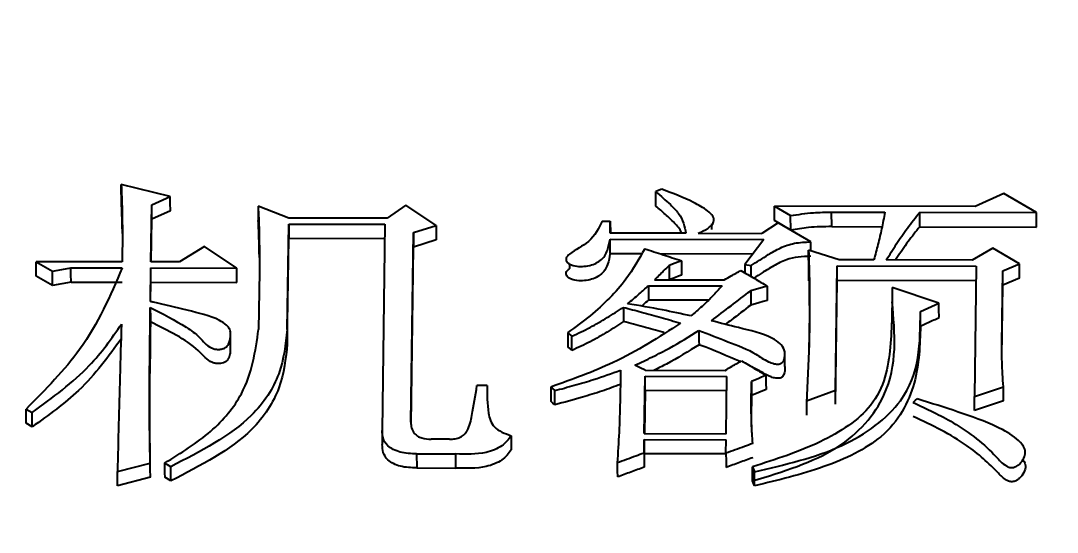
# Model space of a CAD drawing. Header units: millimetres. Extents: x 2454 to 4226, y 715 to 1968.
# Drawn here: x 2849.859 to 2854.786, y 1810.348 to 1812.782 of the extents above; entities that cross this region are included whole.
import ezdxf

# ---------------------------------------------------------------- set-up
doc = ezdxf.new("R2010")
doc.units = ezdxf.units.MM
doc.layers.add('标注', color=3, linetype='Continuous', lineweight=13)
doc.styles.add('SLDTEXTSTYLE1', font='txt.shx', dxfattribs={"width": 0.7, "bigfont": 'gbcbig.shx'})
doc.dimstyles.new('SLDDIMSTYLE12$0', dxfattribs={"dimtxt": 12, "dimasz": 10, "dimexe": 0, "dimexo": 0.0625, "dimgap": 0.875, "dimtad": 1, "dimdec": 1, "dimlfac": 1.8, "dimrnd": 1e-09, "dimzin": 12, "dimdsep": 46, "dimtxsty": 'SLDTEXTSTYLE1', "dimcen": 0.09, "dimdle": 8.16, "dimclrd": 3, "dimclre": 3, "dimadec": 0, "dimazin": 3, "dimtfac": 1, "dimtdec": 1, "dimtofl": 0, "dimtmove": 0, "dimatfit": 3, "dimfxl": 0, "dimfrac": 2, "dimtolj": 1, "dimlwd": 5, "dimlwe": 5, "dimarcsym": 0})

# ---------------------------------------------------------------- blocks, each defined once
blk = doc.blocks.new('*D56')
at = {"layer": 'Defpoints', "color": 0, "transparency": 16777216}
for p in [(3032.6389, 1924.4347), (3032.6389, 1854.7901), (2793.4312, 1778.8955)]:
    blk.add_point(p, dxfattribs=at)
at = {"layer": '标注', "color": 3, "linetype": 'Continuous', "lineweight": 5, "transparency": 16777216}
for p, q in [((3032.6389, 1924.3722), (3032.6389, 1854.7901)), ((2803.4312, 1854.7901), (3022.6389, 1854.7901))]:
    blk.add_line(p, q, dxfattribs=at)
at = {"layer": '标注', "color": 3, "lineweight": 5, "transparency": 16777216}
blk.add_line((2793.4312, 1778.958), (2793.4312, 1854.7901), dxfattribs=at)
at = {"layer": '标注', "color": 3, "transparency": 16777216}
for points in [[(2803.4312, 1856.4568), (2803.4312, 1853.1234), (2793.4312, 1854.7901)], [(3022.6389, 1856.4568), (3022.6389, 1853.1234), (3032.6389, 1854.7901)]]:
    blk.add_solid(points, dxfattribs=at)
at = {"layer": '标注', "color": 0, "transparency": 16777216, "insert": (2913.035, 1869.3794), "char_height": 12, "attachment_point": 5, "style": 'SLDTEXTSTYLE1'}
blk.add_mtext('\\A1;{\\H2.28571x;290}', dxfattribs=at)

msp = doc.modelspace()

# ---------------------------------------------------------------- linework, layer by layer
at = {"color": 7, "linetype": 'Continuous', "lineweight": 25}
for p, q in [((2850.57, 1811.9462), (2850.3372, 1812.0031)), ((2852.907, 1811.9806), (2852.8777, 1811.9694)), ((2852.8781, 1811.9005), (2852.8777, 1811.9694)), ((2850.4819, 1811.9069), (2850.57, 1811.9462)), ((2854.5325, 1811.9601), (2854.3954, 1811.8984)), ((2854.687, 1811.8695), (2854.5325, 1811.9601)), ((2850.4781, 1811.6347), (2850.4819, 1811.9069)), ((2850.5705, 1811.8774), (2850.4823, 1811.8381)), ((2851.1333, 1811.8433), (2850.988, 1811.9001)), ((2850.988, 1811.9001), (2850.9884, 1811.8314)), ((2851.689, 1811.9042), (2851.6005, 1811.8422)), ((2851.8337, 1811.8078), (2851.689, 1811.9042)), ((2853.4413, 1811.9004), (2853.5186, 1811.855)), ((2854.3954, 1811.8984), (2853.4413, 1811.9004)), ((2853.4418, 1811.8317), (2853.4413, 1811.9004)), ((2853.7135, 1811.8716), (2853.9666, 1811.871)), ((2853.714, 1811.8029), (2853.7135, 1811.8716)), ((2854.1321, 1811.8707), (2854.687, 1811.8695)), ((2850.4795, 1811.6347), (2850.4823, 1811.8381)), ((2851.6005, 1811.8422), (2851.1333, 1811.8433)), ((2852.6226, 1811.8287), (2852.6615, 1811.8286)), ((2852.6607, 1811.772), (2852.6615, 1811.8286)), ((2852.6615, 1811.8286), (2852.6619, 1811.772)), ((2853.1442, 1811.8569), (2853.1442, 1811.8584)), ((2853.4597, 1811.8212), (2853.3811, 1811.7704)), ((2853.519, 1811.7863), (2853.4418, 1811.8317)), ((2853.6142, 1811.7302), (2853.4597, 1811.8212)), ((2853.519, 1811.7863), (2853.5186, 1811.855)), ((2850.3419, 1811.7925), (2850.3424, 1811.7458)), ((2851.126, 1811.3132), (2851.1329, 1811.815)), ((2851.1329, 1811.815), (2851.5904, 1811.814)), ((2851.5904, 1811.814), (2851.5771, 1810.8325)), ((2851.7139, 1810.8729), (2851.7262, 1811.774)), ((2851.7262, 1811.774), (2851.8337, 1811.8078)), ((2853.0209, 1811.7712), (2852.6607, 1811.772)), ((2853.0793, 1811.7711), (2853.3811, 1811.7704)), ((2853.1446, 1811.7897), (2853.1445, 1811.8166)), ((2853.714, 1811.8029), (2853.953, 1811.8023)), ((2854.1326, 1811.802), (2854.6875, 1811.8007)), ((2851.1264, 1811.2452), (2851.1333, 1811.7463)), ((2851.5908, 1811.7453), (2851.1333, 1811.7463)), ((2851.8341, 1811.7391), (2851.7266, 1811.7054)), ((2852.6603, 1811.7436), (2853.3905, 1811.742)), ((2852.6608, 1811.6751), (2852.6603, 1811.7436)), ((2853.3905, 1811.742), (2853.3012, 1811.6229)), ((2853.6145, 1811.6871), (2853.6142, 1811.7302)), ((2850.7322, 1811.7081), (2850.6144, 1811.6344)), ((2850.8866, 1811.6053), (2850.7322, 1811.7081)), ((2850.9926, 1811.7137), (2850.9937, 1811.6785)), ((2851.7152, 1810.8623), (2851.7266, 1811.7054)), ((2852.6608, 1811.6751), (2852.811, 1811.6747)), ((2852.8962, 1811.6746), (2853.3392, 1811.6736)), ((2853.7493, 1811.6447), (2853.6039, 1811.6905)), ((2854.4802, 1811.6999), (2854.3821, 1811.6433)), ((2854.6058, 1811.6257), (2854.4802, 1811.6999)), ((2849.933, 1811.6359), (2850.0102, 1811.5902)), ((2850.3418, 1811.635), (2849.933, 1811.6359)), ((2849.9334, 1811.5675), (2849.933, 1811.6359)), ((2850.6144, 1811.6344), (2850.4781, 1811.6347)), ((2852.4675, 1811.625), (2852.4676, 1811.6027)), ((2853.3012, 1811.6229), (2853.3303, 1811.6171)), ((2853.6059, 1811.5448), (2853.6044, 1811.622)), ((2853.9148, 1811.6443), (2853.7493, 1811.6447)), ((2854.3821, 1811.6433), (2853.9732, 1811.6442)), ((2854.5274, 1811.5917), (2854.6058, 1811.6257)), ((2850.0106, 1811.5218), (2850.0102, 1811.5902)), ((2850.0981, 1811.6071), (2850.3414, 1811.6065)), ((2850.4755, 1811.4464), (2850.4777, 1811.6062)), ((2850.4777, 1811.6062), (2850.8866, 1811.6053)), ((2850.4782, 1811.5379), (2850.4777, 1811.6062)), ((2850.9934, 1811.588), (2850.9897, 1811.3134)), ((2853.3307, 1811.5652), (2853.3303, 1811.6171)), ((2853.7312, 1811.0251), (2853.7392, 1811.6162)), ((2853.7392, 1811.6162), (2854.4012, 1811.6148)), ((2854.4012, 1811.6148), (2854.3928, 1810.9947)), ((2854.5227, 1811.2426), (2854.5274, 1811.5917)), ((2850.0106, 1811.5218), (2849.9334, 1811.5675)), ((2850.0985, 1811.5387), (2850.0106, 1811.5218)), ((2850.0985, 1811.5387), (2850.3418, 1811.5382)), ((2850.4769, 1811.4461), (2850.4782, 1811.5379)), ((2850.4782, 1811.5379), (2850.887, 1811.537)), ((2852.8718, 1811.5497), (2853.2028, 1811.549)), ((2853.7316, 1810.9575), (2853.7396, 1811.5479)), ((2853.7396, 1811.5479), (2854.4016, 1811.5464)), ((2854.5232, 1811.1834), (2854.5279, 1811.5234)), ((2854.6062, 1811.5574), (2854.5279, 1811.5234)), ((2852.8423, 1811.5213), (2853.1927, 1811.5205)), ((2854.2235, 1811.4383), (2854.0007, 1811.513)), ((2853.1281, 1811.4524), (2852.8427, 1811.453)), ((2854.1354, 1811.3984), (2854.2235, 1811.4383)), ((2854.1358, 1811.3303), (2854.1354, 1811.3984)), ((2850.8565, 1811.2142), (2850.856, 1811.2829)), ((2851.126, 1811.3132), (2851.1264, 1811.2452)), ((2852.4595, 1811.2988), (2852.46, 1811.2309)), ((2852.4792, 1811.2136), (2852.4788, 1811.2815)), ((2853.4915, 1811.1367), (2853.4911, 1811.2053)), ((2852.823, 1810.8182), (2852.8267, 1811.0906)), ((2852.8267, 1811.0906), (2853.2161, 1811.0898)), ((2852.8271, 1811.1195), (2853.2067, 1811.1187)), ((2853.2124, 1810.8173), (2853.2161, 1811.0898)), ((2852.0765, 1811.046), (2852.0278, 1811.0461)), ((2852.3781, 1811.0396), (2852.3786, 1810.972)), ((2854.3928, 1810.9947), (2854.5297, 1811.0407)), ((2852.3978, 1810.9546), (2852.3974, 1811.0222)), ((2852.8271, 1811.023), (2852.8244, 1810.8182)), ((2853.2152, 1811.0221), (2852.8271, 1811.023)), ((2853.333, 1810.9988), (2853.3326, 1810.9478)), ((2853.5942, 1810.9733), (2853.7312, 1811.0251)), ((2854.3932, 1810.9272), (2854.3928, 1810.9947)), ((2849.8845, 1810.9349), (2849.9135, 1810.9175)), ((2849.885, 1810.8675), (2849.8845, 1810.9349)), ((2854.5301, 1810.9731), (2854.3932, 1810.9272)), ((2849.9139, 1810.8501), (2849.885, 1810.8675)), ((2851.5771, 1810.8325), (2851.5775, 1810.7653)), ((2851.8978, 1810.7911), (2851.8102, 1810.7913)), ((2852.1901, 1810.8079), (2852.1906, 1810.7407)), ((2852.8218, 1810.725), (2852.8227, 1810.7891)), ((2852.8227, 1810.7891), (2853.2121, 1810.7882)), ((2852.823, 1810.8182), (2853.2124, 1810.8173)), ((2853.2112, 1810.7242), (2853.2121, 1810.7882)), ((2854.6201, 1810.7626), (2854.6201, 1810.7651)), ((2851.7411, 1810.7215), (2851.9261, 1810.7211)), ((2851.7411, 1810.7215), (2851.7416, 1810.6544)), ((2851.9261, 1810.7211), (2851.9265, 1810.654)), ((2852.8218, 1810.725), (2852.8222, 1810.6579)), ((2852.8231, 1810.7219), (2852.8222, 1810.6579)), ((2853.2112, 1810.721), (2852.8231, 1810.7219)), ((2850.3187, 1810.637), (2850.475, 1810.6776)), ((2850.3191, 1810.57), (2850.3187, 1810.637)), ((2851.7416, 1810.6544), (2851.9265, 1810.654)), ((2853.3369, 1810.6597), (2853.3463, 1810.6363)), ((2850.4754, 1810.6105), (2850.3191, 1810.57)), ((2850.5725, 1810.5928), (2850.5435, 1810.6104)), ((2853.3468, 1810.5693), (2853.3374, 1810.5926))]:
    msp.add_line(p, q, dxfattribs=at)
at = {"color": 7, "linetype": 'Continuous', "lineweight": 25, "flags": 128}
for points in [[(2850.3376, 1811.9342), (2850.3374, 1811.9728), (2850.3372, 1812.0031)], [(2850.5705, 1811.8774), (2850.5702, 1811.9159), (2850.57, 1811.9462)], [(2850.4823, 1811.8381), (2850.4821, 1811.8766), (2850.4819, 1811.9069)], [(2854.1326, 1811.802), (2854.1323, 1811.8404), (2854.1321, 1811.8707)], [(2854.6875, 1811.8007), (2854.6872, 1811.8392), (2854.687, 1811.8695)], [(2851.1329, 1811.815), (2851.1331, 1811.7765), (2851.1333, 1811.7463)], [(2851.7262, 1811.774), (2851.7264, 1811.7356), (2851.7266, 1811.7054)], [(2851.8337, 1811.8078), (2851.834, 1811.7693), (2851.8341, 1811.7391)], [(2853.6044, 1811.622), (2853.6041, 1811.6603), (2853.6039, 1811.6905)], [(2852.9997, 1811.6406), (2852.9703, 1811.6293), (2852.9409, 1811.618)], [(2852.9997, 1811.6406), (2852.9999, 1811.6023), (2853.0001, 1811.5722)], [(2853.3012, 1811.6229), (2853.3015, 1811.5846), (2853.3015, 1811.5825)], [(2854.6062, 1811.5574), (2854.606, 1811.5956), (2854.6058, 1811.6257)], [(2850.0102, 1811.5902), (2850.0541, 1811.5986), (2850.0981, 1811.6071)], [(2850.0985, 1811.5387), (2850.0982, 1811.577), (2850.0981, 1811.6071)], [(2850.887, 1811.537), (2850.8868, 1811.5753), (2850.8866, 1811.6053)], [(2852.9409, 1811.618), (2852.9412, 1811.5797), (2852.9414, 1811.5496)], [(2853.0001, 1811.5722), (2852.9854, 1811.5666), (2852.9707, 1811.5609), (2852.9414, 1811.5496)], [(2853.7396, 1811.5479), (2853.7394, 1811.5862), (2853.7392, 1811.6162)], [(2854.5279, 1811.5234), (2854.5276, 1811.5617), (2854.5274, 1811.5917)], [(2852.8423, 1811.5213), (2852.8425, 1811.4831), (2852.8427, 1811.453)], [(2853.4069, 1811.52), (2853.3678, 1811.5087), (2853.3287, 1811.4974)], [(2853.3287, 1811.4974), (2853.3289, 1811.4592), (2853.3291, 1811.4292)], [(2853.4069, 1811.52), (2853.4071, 1811.4818), (2853.4073, 1811.4518)], [(2853.4073, 1811.4518), (2853.3878, 1811.4461), (2853.3682, 1811.4405), (2853.3291, 1811.4292)], [(2854.224, 1811.3701), (2854.2237, 1811.4083), (2854.2235, 1811.4383)], [(2850.4751, 1811.4178), (2850.4752, 1811.4073), (2850.4753, 1811.402), (2850.4754, 1811.3809), (2850.4755, 1811.3703), (2850.4755, 1811.3651), (2850.4755, 1811.3574), (2850.4756, 1811.3497)], [(2852.724, 1811.4186), (2852.7243, 1811.3805), (2852.7245, 1811.3505)], [(2852.4595, 1811.2988), (2852.4692, 1811.2901), (2852.4788, 1811.2815)], [(2853.0828, 1811.3089), (2853.083, 1811.2786), (2853.0831, 1811.2598), (2853.0832, 1811.241)], [(2852.4792, 1811.2136), (2852.4696, 1811.2222), (2852.46, 1811.2308)], [(2852.8271, 1811.1195), (2852.8029, 1811.1311), (2852.7787, 1811.1427)], [(2852.8271, 1811.023), (2852.8269, 1811.0609), (2852.8267, 1811.0906)], [(2853.4011, 1811.0952), (2853.3669, 1811.0808), (2853.3326, 1811.0664)], [(2853.4011, 1811.0952), (2853.4014, 1811.0573), (2853.4016, 1811.0275)], [(2852.3782, 1811.0396), (2852.3878, 1811.0309), (2852.3974, 1811.0222)], [(2853.3326, 1811.0664), (2853.3328, 1811.0286), (2853.333, 1810.9988)], [(2854.5301, 1810.9731), (2854.5299, 1811.011), (2854.5297, 1811.0407)], [(2853.4016, 1811.0275), (2853.3673, 1811.0132), (2853.333, 1810.9988)], [(2853.7316, 1810.9575), (2853.7314, 1810.9954), (2853.7312, 1811.0251)], [(2854.1003, 1810.9664), (2854.1053, 1810.9708), (2854.1127, 1810.9772), (2854.12, 1810.9837)], [(2852.3978, 1810.9546), (2852.3882, 1810.9633), (2852.3786, 1810.972)], [(2853.5942, 1810.9733), (2853.5944, 1810.9355), (2853.5946, 1810.9058)], [(2849.9139, 1810.8501), (2849.9137, 1810.8795), (2849.9136, 1810.8985), (2849.9135, 1810.9175)], [(2852.8227, 1810.7891), (2852.8229, 1810.7515), (2852.8231, 1810.7219)], [(2853.2112, 1810.7242), (2853.2115, 1810.6866), (2853.2117, 1810.657)], [(2850.4754, 1810.6105), (2850.4752, 1810.6481), (2850.475, 1810.6776)], [(2850.5721, 1810.6598), (2850.5648, 1810.6642), (2850.5576, 1810.6686), (2850.5503, 1810.673), (2850.5431, 1810.6774)], [(2850.5431, 1810.6774), (2850.5433, 1810.6482), (2850.5434, 1810.6293), (2850.5435, 1810.6104)], [(2850.5725, 1810.5928), (2850.5723, 1810.6221), (2850.5722, 1810.641), (2850.5721, 1810.6598)], [(2852.6946, 1810.6786), (2852.6949, 1810.641), (2852.6951, 1810.6115)], [(2853.3374, 1810.5926), (2853.3372, 1810.6197), (2853.337, 1810.6397), (2853.3369, 1810.6597)], [(2853.3468, 1810.5693), (2853.3466, 1810.5963), (2853.3465, 1810.6163), (2853.3463, 1810.6363)]]:
    msp.add_lwpolyline(points, dxfattribs=at)
at = {"color": 7, "linetype": 'Continuous', "lineweight": 25}
for points, knots in [([(2850.3372, 1812.0031), (2850.3387, 1811.9624), (2850.3418, 1811.881), (2850.3427, 1811.7583), (2850.3421, 1811.6761), (2850.3418, 1811.635)], [0, 0, 0, 0, 0.332963, 0.666462, 1, 1, 1, 1]), ([(2852.8777, 1811.9694), (2852.9012, 1811.9489), (2852.9399, 1811.9153), (2852.9883, 1811.866), (2853.0118, 1811.8193), (2853.0179, 1811.7872), (2853.0209, 1811.7712)], [0, 0, 0, 0, 0.344956, 0.566156, 0.783788, 1, 1, 1, 1]), ([(2853.0793, 1811.7711), (2853.095, 1811.7782), (2853.1258, 1811.7921), (2853.1574, 1811.8217), (2853.1514, 1811.8545), (2853.1154, 1811.8862), (2853.0361, 1811.9312), (2852.9583, 1811.961), (2852.907, 1811.9806)], [0, 0, 0, 0, 0.121857, 0.238762, 0.329573, 0.425394, 0.62059, 1, 1, 1, 1]), ([(2850.3418, 1811.7922), (2850.3417, 1811.7987), (2850.3413, 1811.8461), (2850.3393, 1811.8933), (2850.3376, 1811.9342)], [0, 0, 0, 0, 0.135306, 1, 1, 1, 1]), ([(2850.988, 1811.9001), (2850.9896, 1811.8605), (2850.9925, 1811.7889), (2850.9939, 1811.6849), (2850.9936, 1811.6203), (2850.9934, 1811.588)], [0, 0, 0, 0, 0.381671, 0.690813, 1, 1, 1, 1]), ([(2853.0002, 1811.7712), (2852.9998, 1811.7727), (2852.9947, 1811.7902), (2852.9663, 1811.8203), (2852.9244, 1811.8609), (2852.8935, 1811.8873), (2852.8781, 1811.9005)], [0, 0, 0, 0, 0.02939, 0.349288, 0.673961, 1, 1, 1, 1]), ([(2853.5186, 1811.855), (2853.5545, 1811.8606), (2853.6186, 1811.8705), (2853.6845, 1811.8713), (2853.7135, 1811.8716)], [0, 0, 0, 0, 0.558776, 1, 1, 1, 1]), ([(2853.9666, 1811.871), (2853.9616, 1811.8446), (2853.9519, 1811.7936), (2853.934, 1811.7181), (2853.9212, 1811.6689), (2853.9148, 1811.6443)], [0, 0, 0, 0, 0.349007, 0.674455, 1, 1, 1, 1]), ([(2853.9732, 1811.6442), (2853.989, 1811.669), (2854.0212, 1811.7198), (2854.0723, 1811.796), (2854.1122, 1811.8458), (2854.1321, 1811.8707)], [0, 0, 0, 0, 0.322832, 0.6610659, 1, 1, 1, 1]), ([(2850.9936, 1811.6559), (2850.9932, 1811.6822), (2850.9922, 1811.7408), (2850.9898, 1811.7992), (2850.9884, 1811.8314)], [0, 0, 0, 0, 0.448972, 1, 1, 1, 1]), ([(2852.6226, 1811.8287), (2852.6061, 1811.7943), (2852.5762, 1811.732), (2852.4889, 1811.6898), (2852.4512, 1811.6581), (2852.4503, 1811.6431), (2852.4576, 1811.6316), (2852.4688, 1811.6231), (2852.4896, 1811.6154), (2852.5198, 1811.612), (2852.5558, 1811.6152), (2852.5881, 1811.6251), (2852.6274, 1811.6474), (2852.6509, 1811.6904), (2852.6572, 1811.7259), (2852.6603, 1811.7436)], [0, 0, 0, 0, 0.230682, 0.417812, 0.453771, 0.487642, 0.510867, 0.534856, 0.560014, 0.612077, 0.662973, 0.713604, 0.762757, 0.881713, 1, 1, 1, 1]), ([(2853.714, 1811.8029), (2853.677, 1811.8023), (2853.6111, 1811.8012), (2853.5471, 1811.7909), (2853.519, 1811.7863)], [0, 0, 0, 0, 0.561154, 1, 1, 1, 1]), ([(2854.1326, 1811.802), (2854.1135, 1811.7785), (2854.0742, 1811.7302), (2854.0388, 1811.6767), (2854.0199, 1811.6474), (2854.0178, 1811.6441)], [0, 0, 0, 0, 0.45549, 0.9391462, 1, 1, 1, 1]), ([(2853.3303, 1811.6171), (2853.3575, 1811.6347), (2853.4023, 1811.6637), (2853.4677, 1811.7025), (2853.5362, 1811.7272), (2853.588, 1811.7292), (2853.6142, 1811.7302)], [0, 0, 0, 0, 0.333977, 0.551625, 0.772836, 1, 1, 1, 1]), ([(2852.6608, 1811.6751), (2852.6576, 1811.6574), (2852.6513, 1811.6219), (2852.6278, 1811.579), (2852.5886, 1811.5568), (2852.5562, 1811.5469), (2852.5202, 1811.5436), (2852.49, 1811.5471), (2852.4692, 1811.5547), (2852.458, 1811.5632), (2852.4507, 1811.5747), (2852.4516, 1811.5896), (2852.462, 1811.5984), (2852.4675, 1811.6026), (2852.4676, 1811.6027)], [0, 0, 0, 0, 0.202935, 0.407056, 0.491446, 0.578405, 0.665839, 0.755275, 0.79848, 0.839659, 0.879512, 0.93762, 0.999332, 1, 1, 1, 1]), ([(2852.8252, 1811.6978), (2852.798, 1811.6487), (2852.753, 1811.5673), (2852.6596, 1811.4619), (2852.5674, 1811.3767), (2852.4956, 1811.3248), (2852.4595, 1811.2988)], [0, 0, 0, 0, 0.335108, 0.554596, 0.776227, 1, 1, 1, 1]), ([(2852.8252, 1811.6978), (2852.8397, 1811.6931), (2852.8688, 1811.6835), (2852.9124, 1811.6692), (2852.956, 1811.6549), (2852.9851, 1811.6454), (2852.9997, 1811.6406)], [0, 0, 0, 0, 0.25, 0.5, 0.75, 1, 1, 1, 1]), ([(2853.6039, 1811.6905), (2853.6056, 1811.6375), (2853.61, 1811.4926), (2853.6086, 1811.2538), (2853.599, 1811.0668), (2853.5942, 1810.9733)], [0, 0, 0, 0, 0.2233635, 0.6115323, 1, 1, 1, 1]), ([(2853.6146, 1811.6617), (2853.5945, 1811.661), (2853.5545, 1811.6596), (2853.4919, 1811.6452), (2853.4378, 1811.6159), (2853.3875, 1811.5859), (2853.357, 1811.5659), (2853.344, 1811.5573)], [0, 0, 0, 0, 0.18588, 0.369234, 0.600603, 0.829424, 1, 1, 1, 1]), ([(2850.3414, 1811.6065), (2850.2849, 1811.4743), (2850.1835, 1811.2366), (2849.9764, 1811.0276), (2849.8845, 1810.9349)], [0, 0, 0, 0, 0.556562, 1, 1, 1, 1]), ([(2852.9409, 1811.618), (2852.9327, 1811.6098), (2852.917, 1811.5944), (2852.894, 1811.5716), (2852.8792, 1811.557), (2852.8718, 1811.5497)], [0, 0, 0, 0, 0.359367, 0.679683, 1, 1, 1, 1]), ([(2853.2028, 1811.549), (2853.2141, 1811.5555), (2853.2328, 1811.5664), (2853.259, 1811.5815), (2853.2739, 1811.5901), (2853.2813, 1811.5944)], [0, 0, 0, 0, 0.42963, 0.714814, 1, 1, 1, 1]), ([(2853.2813, 1811.5944), (2853.2924, 1811.5879), (2853.3145, 1811.5748), (2853.3564, 1811.55), (2853.3872, 1811.5317), (2853.4069, 1811.52)], [0, 0, 0, 0, 0.264385, 0.528769, 1, 1, 1, 1]), ([(2853.6061, 1811.545), (2853.6062, 1811.5434), (2853.6065, 1811.5255), (2853.6091, 1811.3401), (2853.6056, 1811.234), (2853.6039, 1811.1809)], [0, 0, 0, 0, 0.048332, 0.524304, 1, 1, 1, 1]), ([(2852.7437, 1811.4357), (2852.7531, 1811.4435), (2852.7718, 1811.459), (2852.805, 1811.4874), (2852.828, 1811.5083), (2852.8423, 1811.5213)], [0, 0, 0, 0, 0.276554, 0.553118, 1, 1, 1, 1]), ([(2853.1927, 1811.5205), (2853.1774, 1811.5034), (2853.1476, 1811.4701), (2853.0982, 1811.4224), (2853.0626, 1811.3927), (2853.0447, 1811.3778)], [0, 0, 0, 0, 0.3445717, 0.6717512, 1, 1, 1, 1]), ([(2853.1418, 1811.3547), (2853.173, 1811.3785), (2853.2352, 1811.4261), (2853.2975, 1811.4736), (2853.3287, 1811.4974)], [0, 0, 0, 0, 0.499922, 1, 1, 1, 1]), ([(2854.0007, 1811.513), (2854.0008, 1811.4195), (2854.0011, 1811.2326), (2853.9504, 1810.9544), (2853.664, 1810.7645), (2853.4474, 1810.6951), (2853.3369, 1810.6597)], [0, 0, 0, 0, 0.273139, 0.54581, 0.768156, 1, 1, 1, 1]), ([(2850.4752, 1811.4178), (2850.534, 1811.3878), (2850.6183, 1811.3449), (2850.7126, 1811.2785), (2850.7425, 1811.2336), (2850.7815, 1811.2195), (2850.7993, 1811.218), (2850.8169, 1811.2202), (2850.8319, 1811.2262), (2850.8439, 1811.237), (2850.8534, 1811.2584), (2850.8575, 1811.2846), (2850.8562, 1811.3135), (2850.837, 1811.3376), (2850.7743, 1811.3758), (2850.6491, 1811.4042), (2850.5393, 1811.4319), (2850.4806, 1811.4453), (2850.4756, 1811.4464)], [0, 0, 0, 0, 0.210005, 0.300781, 0.39152, 0.407856, 0.424176, 0.440989, 0.45754, 0.472099, 0.497389, 0.551416, 0.585419, 0.619749, 0.665025, 0.824453, 0.985056, 1, 1, 1, 1]), ([(2853.0447, 1811.3778), (2852.9998, 1811.3877), (2852.9005, 1811.4094), (2852.7992, 1811.4264), (2852.7437, 1811.4357)], [0, 0, 0, 0, 0.453224, 1, 1, 1, 1]), ([(2852.8427, 1811.453), (2852.8338, 1811.4449), (2852.8232, 1811.4352), (2852.8122, 1811.4256), (2852.8104, 1811.4239)], [0, 0, 0, 0, 0.831261, 1, 1, 1, 1]), ([(2853.3291, 1811.4292), (2853.298, 1811.4055), (2853.258, 1811.375), (2853.2179, 1811.3445), (2853.2091, 1811.3377)], [0, 0, 0, 0, 0.778364, 1, 1, 1, 1]), ([(2853.3374, 1810.5926), (2853.4818, 1810.6367), (2853.7616, 1810.7222), (2854.0372, 1811.0476), (2854.0148, 1811.2945), (2854.0011, 1811.4448)], [0, 0, 0, 0, 0.2945354, 0.5705821, 1, 1, 1, 1]), ([(2850.475, 1810.6776), (2850.4731, 1810.7688), (2850.4696, 1810.9387), (2850.4729, 1811.1853), (2850.4744, 1811.3403), (2850.4751, 1811.4178)], [0, 0, 0, 0, 0.366873, 0.68343, 1, 1, 1, 1]), ([(2852.4788, 1811.2815), (2852.5082, 1811.295), (2852.5669, 1811.322), (2852.6472, 1811.3692), (2852.6984, 1811.4021), (2852.724, 1811.4186)], [0, 0, 0, 0, 0.332927, 0.666015, 1, 1, 1, 1]), ([(2852.724, 1811.4186), (2852.7527, 1811.4111), (2852.8127, 1811.3954), (2852.9032, 1811.3704), (2852.9648, 1811.3525), (2852.9956, 1811.3435)], [0, 0, 0, 0, 0.314372, 0.657161, 1, 1, 1, 1]), ([(2853.3463, 1810.6363), (2853.4901, 1810.6695), (2853.7699, 1810.7343), (2854.1337, 1811.0057), (2854.1348, 1811.2506), (2854.1354, 1811.3984)], [0, 0, 0, 0, 0.2952628, 0.5745504, 1, 1, 1, 1]), ([(2849.9135, 1810.9175), (2850.0111, 1810.9894), (2850.184, 1811.1167), (2850.2911, 1811.2707), (2850.3377, 1811.3378)], [0, 0, 0, 0, 0.564448, 1, 1, 1, 1]), ([(2850.3378, 1811.3378), (2850.3354, 1811.2543), (2850.331, 1811.0967), (2850.3247, 1810.8629), (2850.3207, 1810.7123), (2850.3187, 1810.637)], [0, 0, 0, 0, 0.360011, 0.680001, 1, 1, 1, 1]), ([(2850.4756, 1811.3497), (2850.4751, 1811.3048), (2850.4746, 1811.2544), (2850.474, 1811.1981), (2850.4736, 1811.1644), (2850.4733, 1811.1329), (2850.4731, 1811.1069), (2850.473, 1811.1035)], [0, 0, 0, 0, 0.547948, 0.616442, 0.684935, 0.958909, 1, 1, 1, 1]), ([(2850.8546, 1811.2147), (2850.8545, 1811.2083), (2850.8542, 1811.1935), (2850.8483, 1811.1751), (2850.8364, 1811.1611), (2850.8233, 1811.1543), (2850.8077, 1811.1508), (2850.7909, 1811.1505), (2850.7738, 1811.1538), (2850.7392, 1811.1723), (2850.6977, 1811.2256), (2850.5999, 1811.2885), (2850.5173, 1811.3292), (2850.4756, 1811.3497)], [0, 0, 0, 0, 0.050712, 0.117156, 0.146228, 0.175595, 0.201394, 0.230603, 0.261874, 0.292213, 0.460304, 0.727253, 1, 1, 1, 1]), ([(2852.9956, 1811.3435), (2852.893, 1811.2769), (2852.7083, 1811.1569), (2852.4798, 1811.0757), (2852.3782, 1811.0396)], [0, 0, 0, 0, 0.5550566, 1, 1, 1, 1]), ([(2852.7245, 1811.3505), (2852.6987, 1811.3339), (2852.6477, 1811.301), (2852.5672, 1811.254), (2852.5086, 1811.2271), (2852.4792, 1811.2136)], [0, 0, 0, 0, 0.335838, 0.666888, 1, 1, 1, 1]), ([(2852.918, 1811.2981), (2852.9155, 1811.2989), (2852.8823, 1811.3085), (2852.8178, 1811.326), (2852.7556, 1811.3423), (2852.7245, 1811.3505)], [0, 0, 0, 0, 0.039652, 0.519763, 1, 1, 1, 1]), ([(2853.0828, 1811.3089), (2853.1286, 1811.291), (2853.2204, 1811.2551), (2853.3378, 1811.2106), (2853.398, 1811.1649), (2853.4344, 1811.1514), (2853.4519, 1811.1484), (2853.4622, 1811.1483), (2853.4706, 1811.1506), (2853.4778, 1811.1549), (2853.4859, 1811.1645), (2853.4929, 1811.1858), (2853.4919, 1811.2159), (2853.4701, 1811.2484), (2853.4014, 1811.2916), (2853.2823, 1811.3185), (2853.1843, 1811.3437), (2853.1418, 1811.3547)], [0, 0, 0, 0, 0.162651, 0.325474, 0.406976, 0.438863, 0.450246, 0.461729, 0.469423, 0.477089, 0.490659, 0.519091, 0.576215, 0.62676, 0.678677, 0.860663, 1, 1, 1, 1]), ([(2854.1358, 1811.3303), (2854.1331, 1811.2399), (2854.1275, 1811.0587), (2853.9936, 1810.7996), (2853.6783, 1810.649), (2853.4585, 1810.5962), (2853.3468, 1810.5693)], [0, 0, 0, 0, 0.2707476, 0.5426449, 0.7675648, 1, 1, 1, 1]), ([(2854.1358, 1811.3303), (2854.1482, 1811.3359), (2854.1691, 1811.3453), (2854.1985, 1811.3586), (2854.2155, 1811.3663), (2854.224, 1811.3701)], [0, 0, 0, 0, 0.421059, 0.710529, 1, 1, 1, 1]), ([(2850.5431, 1810.6774), (2850.6203, 1810.7253), (2850.7728, 1810.8198), (2850.9507, 1811.0379), (2850.975, 1811.2094), (2850.9897, 1811.3134)], [0, 0, 0, 0, 0.287843, 0.568272, 1, 1, 1, 1]), ([(2851.126, 1811.3132), (2851.1183, 1811.2425), (2851.103, 1811.1004), (2850.9447, 1810.8528), (2850.7145, 1810.7336), (2850.5721, 1810.6598)], [0, 0, 0, 0, 0.273628, 0.550596, 1, 1, 1, 1]), ([(2852.7787, 1811.1427), (2852.8066, 1811.156), (2852.8625, 1811.1826), (2852.9666, 1811.2361), (2853.0372, 1811.2803), (2853.0828, 1811.3089)], [0, 0, 0, 0, 0.2613017, 0.5226517, 1, 1, 1, 1]), ([(2850.3382, 1811.2699), (2850.2768, 1811.1849), (2850.1661, 1811.0317), (2849.9916, 1810.906), (2849.9139, 1810.8501)], [0, 0, 0, 0, 0.55502, 1, 1, 1, 1]), ([(2851.1264, 1811.2452), (2851.1188, 1811.1747), (2851.1034, 1811.0327), (2850.9451, 1810.7854), (2850.715, 1810.6664), (2850.5725, 1810.5928)], [0, 0, 0, 0, 0.273528, 0.550448, 1, 1, 1, 1]), ([(2853.0832, 1811.241), (2853.0327, 1811.2093), (2852.9646, 1811.1665), (2852.8895, 1811.1291), (2852.8701, 1811.1194)], [0, 0, 0, 0, 0.741158, 1, 1, 1, 1]), ([(2853.2791, 1811.161), (2853.2169, 1811.187), (2853.152, 1811.2142), (2853.0859, 1811.2399), (2853.0832, 1811.241)], [0, 0, 0, 0, 0.958764, 1, 1, 1, 1]), ([(2854.5297, 1811.0407), (2854.5283, 1811.0607), (2854.5255, 1811.1006), (2854.5229, 1811.1679), (2854.5227, 1811.2152), (2854.5227, 1811.2425)], [0, 0, 0, 0, 0.296478, 0.59297, 1, 1, 1, 1]), ([(2853.2067, 1811.1187), (2853.218, 1811.1253), (2853.2367, 1811.1362), (2853.2629, 1811.1515), (2853.2778, 1811.1603), (2853.2852, 1811.1646)], [0, 0, 0, 0, 0.42963, 0.714814, 1, 1, 1, 1]), ([(2853.2852, 1811.1646), (2853.2963, 1811.158), (2853.3184, 1811.1448), (2853.3571, 1811.1216), (2853.3846, 1811.1051), (2853.4011, 1811.0952)], [0, 0, 0, 0, 0.286417, 0.572834, 1, 1, 1, 1]), ([(2853.4911, 1811.1372), (2853.4916, 1811.1274), (2853.4923, 1811.1119), (2853.485, 1811.0945), (2853.4766, 1811.086), (2853.4691, 1811.082), (2853.4591, 1811.0804), (2853.4441, 1811.0815), (2853.418, 1811.0888), (2853.3835, 1811.1102), (2853.3528, 1811.1258), (2853.3347, 1811.135)], [0, 0, 0, 0, 0.175784, 0.280645, 0.319162, 0.358101, 0.391697, 0.439456, 0.53551, 0.725679, 1, 1, 1, 1]), ([(2850.4743, 1810.7227), (2850.4743, 1810.7227), (2850.4743, 1810.7227), (2850.4739, 1810.7687), (2850.4719, 1810.9298), (2850.4727, 1811.0424), (2850.4731, 1811.1068)], [0, 0, 0, 0, 0.001837, 0.010424, 0.433509, 1, 1, 1, 1]), ([(2852.3974, 1811.0222), (2852.4285, 1811.0306), (2852.4907, 1811.0474), (2852.5962, 1811.0783), (2852.668, 1811.1044), (2852.7102, 1811.1197)], [0, 0, 0, 0, 0.291077, 0.582191, 1, 1, 1, 1]), ([(2852.7102, 1811.1197), (2852.7097, 1811.0696), (2852.7086, 1810.9714), (2852.7037, 1810.8243), (2852.6976, 1810.7272), (2852.6946, 1810.6786)], [0, 0, 0, 0, 0.342177, 0.671046, 1, 1, 1, 1]), ([(2851.8978, 1810.7911), (2851.9067, 1810.7915), (2851.9243, 1810.7922), (2851.9497, 1810.8001), (2851.969, 1810.8142), (2851.9932, 1810.8485), (2852.0078, 1810.9277), (2852.0198, 1810.9991), (2852.0278, 1811.0461)], [0, 0, 0, 0, 0.0606286, 0.1204139, 0.1864154, 0.2518818, 0.5079174, 1, 1, 1, 1]), ([(2852.0765, 1811.046), (2852.076, 1811.0028), (2852.0753, 1810.9371), (2852.0957, 1810.857), (2852.1449, 1810.8237), (2852.1749, 1810.8132), (2852.1901, 1810.8079)], [0, 0, 0, 0, 0.491785, 0.747409, 0.872072, 1, 1, 1, 1]), ([(2852.7107, 1811.0521), (2852.6811, 1811.0411), (2852.622, 1811.019), (2852.5169, 1810.9874), (2852.4417, 1810.9667), (2852.3978, 1810.9546)], [0, 0, 0, 0, 0.294156, 0.588335, 1, 1, 1, 1]), ([(2853.3384, 1810.7705), (2853.3362, 1810.8028), (2853.3319, 1810.8684), (2853.3311, 1810.9671), (2853.3321, 1811.0333), (2853.3326, 1811.0664)], [0, 0, 0, 0, 0.326993, 0.663435, 1, 1, 1, 1]), ([(2854.1003, 1810.9663), (2854.1657, 1810.9357), (2854.3183, 1810.8641), (2854.4566, 1810.7543), (2854.5265, 1810.6722), (2854.5563, 1810.6573), (2854.5693, 1810.6555), (2854.58, 1810.657), (2854.5936, 1810.6625), (2854.6124, 1810.6769), (2854.629, 1810.7001), (2854.6368, 1810.7294), (2854.6255, 1810.7622), (2854.583, 1810.8057), (2854.4792, 1810.8641), (2854.3148, 1810.9216), (2854.1851, 1810.9629), (2854.12, 1810.9836)], [0, 0, 0, 0, 0.163465, 0.381612, 0.435704, 0.449374, 0.455784, 0.46222, 0.47112, 0.487583, 0.519897, 0.548376, 0.576976, 0.620967, 0.705438, 0.85217, 1, 1, 1, 1]), ([(2853.335, 1810.8228), (2853.335, 1810.8232), (2853.3346, 1810.8303), (2853.3327, 1810.8842), (2853.3324, 1810.9201), (2853.3324, 1810.9353), (2853.3324, 1810.943), (2853.3324, 1810.9459), (2853.3324, 1810.948)], [0, 0, 0, 0, 0.028159, 0.457581, 0.712785, 0.818699, 0.874082, 1, 1, 1, 1]), ([(2854.6202, 1810.6975), (2854.6256, 1810.6889), (2854.6368, 1810.671), (2854.6329, 1810.6392), (2854.6175, 1810.6153), (2854.5999, 1810.5996), (2854.5885, 1810.5928), (2854.577, 1810.5892), (2854.5671, 1810.5886), (2854.5559, 1810.5909), (2854.5317, 1810.6025), (2854.473, 1810.6655), (2854.3798, 1810.7507), (2854.2353, 1810.8363), (2854.1458, 1810.8779), (2854.1008, 1810.8989)], [0, 0, 0, 0, 0.0484022, 0.1001993, 0.1614726, 0.1816903, 0.2020073, 0.2136645, 0.2254431, 0.2354947, 0.2539815, 0.3277468, 0.617968, 0.8077018, 1, 1, 1, 1]), ([(2851.7411, 1810.7215), (2851.7145, 1810.7225), (2851.6624, 1810.7246), (2851.6022, 1810.7548), (2851.5793, 1810.795), (2851.5778, 1810.8201), (2851.5771, 1810.8325)], [0, 0, 0, 0, 0.295421, 0.576897, 0.789693, 1, 1, 1, 1]), ([(2851.7139, 1810.8729), (2851.7143, 1810.8635), (2851.7151, 1810.8444), (2851.7268, 1810.821), (2851.7451, 1810.805), (2851.7716, 1810.7936), (2851.7949, 1810.7922), (2851.8102, 1810.7913)], [0, 0, 0, 0, 0.23988, 0.481728, 0.612088, 0.746063, 1, 1, 1, 1]), ([(2852.1901, 1810.8079), (2852.1773, 1810.7907), (2852.1514, 1810.7557), (2852.0545, 1810.7172), (2851.9754, 1810.7196), (2851.9261, 1810.7211)], [0, 0, 0, 0, 0.268123, 0.543243, 1, 1, 1, 1]), ([(2851.7416, 1810.6544), (2851.7149, 1810.6554), (2851.6629, 1810.6574), (2851.6026, 1810.6877), (2851.5797, 1810.7277), (2851.5783, 1810.7528), (2851.5775, 1810.7653)], [0, 0, 0, 0, 0.2956165, 0.5771432, 0.7898367, 1, 1, 1, 1]), ([(2852.1906, 1810.7407), (2852.1778, 1810.7235), (2852.1519, 1810.6885), (2852.0549, 1810.6501), (2851.9759, 1810.6525), (2851.9265, 1810.654)], [0, 0, 0, 0, 0.267954, 0.54307, 1, 1, 1, 1]), ([(2853.3384, 1810.7705), (2853.3252, 1810.7657), (2853.2974, 1810.7556), (2853.255, 1810.7401), (2853.2258, 1810.7295), (2853.2112, 1810.7242)], [0, 0, 0, 0, 0.311103, 0.655551, 1, 1, 1, 1]), ([(2852.8218, 1810.725), (2852.8086, 1810.7202), (2852.7808, 1810.7101), (2852.7384, 1810.6946), (2852.7092, 1810.6839), (2852.6946, 1810.6786)], [0, 0, 0, 0, 0.311103, 0.655551, 1, 1, 1, 1]), ([(2853.3388, 1810.7033), (2853.3176, 1810.6956), (2853.2752, 1810.6802), (2853.2328, 1810.6647), (2853.2117, 1810.657)], [0, 0, 0, 0, 0.500001, 1, 1, 1, 1]), ([(2852.8222, 1810.6579), (2852.8011, 1810.6502), (2852.7587, 1810.6347), (2852.7163, 1810.6193), (2852.6951, 1810.6115)], [0, 0, 0, 0, 0.500001, 1, 1, 1, 1])]:
    msp.add_open_spline(points, degree=3, knots=knots, dxfattribs=at)

# ---------------------------------------------------------------- dimensions: what is measured, and where the dimension line sits
at = {"layer": '标注'}
dim = msp.add_linear_dim(base=(3032.6389, 1854.7901), p1=(2793.4312, 1778.8955), p2=(3032.6389, 1924.4347), text='{\\H2.28571x;290}', dimstyle='SLDDIMSTYLE12$0', override={"dimtdec": 3, "dimtzin": 0}, dxfattribs=at)
dim.commit()
dim.dimension.update_dxf_attribs({"geometry": '*D56', "text_midpoint": (2913.035, 1854.7901), "dimtype": 160})

doc.saveas('drawing.dxf')
